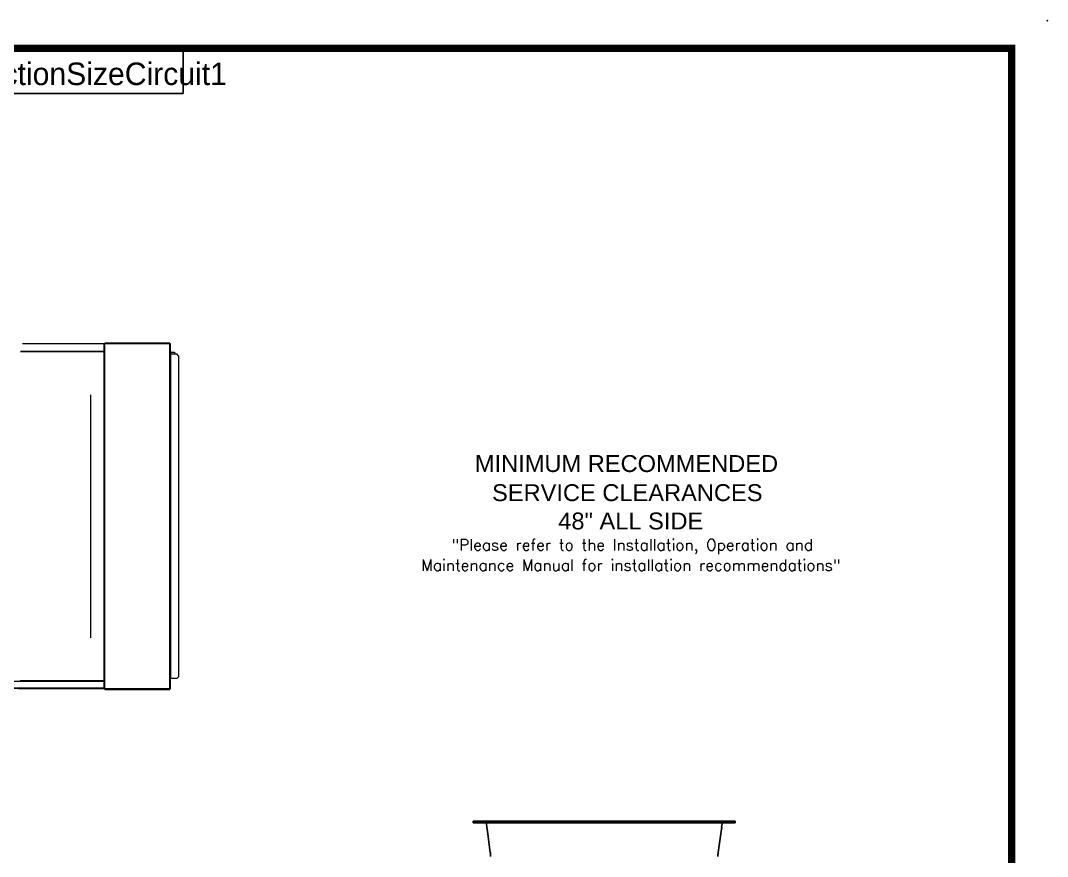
# Model space of a CAD drawing. Header units: inches. Extents: x 3235 to 3652, y -286 to -23.
# Drawn here: x 3508.2 to 3652.5, y -140.6 to -23.1 of the extents above; entities that cross this region are included whole.
import ezdxf
from ezdxf.enums import TextEntityAlignment as Align

# ---------------------------------------------------------------- set-up
doc = ezdxf.new("R2010")
doc.units = ezdxf.units.IN
doc.header["$MEASUREMENT"] = 0
doc.header["$PDSIZE"] = -1
doc.layers.add('C1RC', color=7, linetype='Continuous')
doc.layers.add('L160', color=7, linetype='Continuous')
doc.styles.add('dimentions', font='arial.ttf')
doc.styles.add('SIMPLEX', font='SIMPLEX')

msp = doc.modelspace()

# ---------------------------------------------------------------- linework, layer by layer
at = {"color": 7, "lineweight": 25}
msp.add_line((3647.47, -280.13), (3647.47, -27), dxfattribs=at)
at = {"color": 7, "linetype": 'Continuous', "lineweight": 25}
for p, q in [((3571.82, -135.6), (3571.82, -135.82)), ((3571.82, -135.6), (3577.21, -135.6)), ((3571.82, -135.6), (3571.82, -135.82)), ((3571.82, -135.6), (3577.21, -135.6)), ((3571.82, -135.82), (3572.47, -135.83)), ((3571.82, -135.82), (3577.21, -135.82)), ((3571.82, -135.82), (3572.47, -135.83)), ((3571.82, -135.82), (3577.21, -135.82)), ((3573.28, -135.84), (3573.52, -135.84)), ((3573.28, -135.84), (3573.52, -135.84)), ((3573.68, -135.97), (3573.74, -136.43)), ((3573.68, -135.97), (3573.74, -136.43)), ((3573.72, -136.43), (3573.81, -137.06)), ((3573.72, -136.43), (3573.81, -137.06)), ((3577.21, -135.6), (3608.63, -135.6)), ((3577.21, -135.6), (3608.63, -135.6)), ((3577.21, -135.82), (3608.63, -135.82)), ((3577.21, -135.82), (3608.63, -135.82)), ((3606.64, -137.06), (3606.73, -136.43)), ((3606.64, -137.06), (3606.73, -136.43)), ((3606.71, -136.43), (3606.78, -135.97)), ((3606.71, -136.43), (3606.78, -135.97)), ((3606.93, -135.84), (3607.17, -135.84)), ((3606.93, -135.84), (3607.17, -135.84)), ((3607.98, -135.83), (3608.63, -135.82)), ((3607.98, -135.83), (3608.63, -135.82)), ((3608.63, -135.82), (3608.63, -135.6)), ((3608.63, -135.82), (3608.63, -135.6)), ((3573.81, -137.06), (3574.22, -140.02)), ((3573.81, -137.06), (3574.22, -140.02)), ((3606.23, -140.02), (3606.65, -137.06)), ((3606.23, -140.02), (3606.65, -137.06))]:
    msp.add_line(p, q, dxfattribs=at)
at = {"color": 7, "lineweight": 25, "const_width": 1.01}
msp.add_lwpolyline([(3242.47, -280.13), (3647.47, -280.13), (3647.47, -27), (3242.47, -27), (3242.47, -280.13)], dxfattribs=at)
at = {"color": 7, "linetype": 'Continuous', "lineweight": 25}
for centre, start, end in [((3570.33, -140.56), 0, 8.0002), ((3570.33, -140.56), 0, 8.0002), ((3610.13, -140.56), 171.9998, 180), ((3610.13, -140.56), 171.9998, 180)]:
    msp.add_arc(centre, 3.94, start, end, dxfattribs=at)
for points, knots in [([(3572.47, -135.83), (3572.47, -135.83), (3572.48, -135.83), (3572.51, -135.83), (3572.56, -135.83), (3572.63, -135.83), (3572.72, -135.83), (3572.83, -135.83), (3572.95, -135.83), (3573.09, -135.84), (3573.2, -135.84), (3573.26, -135.84), (3573.28, -135.84)], [0, 0, 0, 0, 0.085907, 0.192945, 0.303087, 0.410126, 0.520268, 0.62731, 0.737455, 0.844501, 0.954651, 1, 1, 1, 1]), ([(3572.47, -135.83), (3572.47, -135.83), (3572.48, -135.83), (3572.51, -135.83), (3572.56, -135.83), (3572.63, -135.83), (3572.72, -135.83), (3572.83, -135.83), (3572.95, -135.83), (3573.09, -135.84), (3573.2, -135.84), (3573.26, -135.84), (3573.28, -135.84)], [0, 0, 0, 0, 0.085907, 0.192945, 0.303087, 0.410126, 0.520268, 0.62731, 0.737455, 0.844501, 0.954651, 1, 1, 1, 1]), ([(3572.61, -135.83), (3572.63, -135.83), (3572.66, -135.83), (3572.73, -135.83), (3572.81, -135.83), (3572.9, -135.83), (3572.98, -135.83), (3573.05, -135.83), (3573.09, -135.83), (3573.11, -135.83), (3573.1, -135.83), (3573.08, -135.83), (3573.05, -135.83), (3572.98, -135.83), (3572.89, -135.83), (3572.81, -135.83), (3572.72, -135.83), (3572.66, -135.83), (3572.61, -135.83), (3572.59, -135.83), (3572.6, -135.83), (3572.61, -135.83), (3572.61, -135.83)], [0, 0, 0, 0, 0.053684, 0.107369, 0.161054, 0.214742, 0.268431, 0.32212, 0.375808, 0.429494, 0.483179, 0.5, 0.553684, 0.607368, 0.661054, 0.714742, 0.768431, 0.82212, 0.875808, 0.929494, 0.983178, 1, 1, 1, 1]), ([(3572.61, -135.83), (3572.63, -135.83), (3572.66, -135.83), (3572.73, -135.83), (3572.81, -135.83), (3572.9, -135.83), (3572.98, -135.83), (3573.05, -135.83), (3573.09, -135.83), (3573.11, -135.83), (3573.1, -135.83), (3573.08, -135.83), (3573.05, -135.83), (3572.98, -135.83), (3572.89, -135.83), (3572.81, -135.83), (3572.72, -135.83), (3572.66, -135.83), (3572.61, -135.83), (3572.59, -135.83), (3572.6, -135.83), (3572.61, -135.83), (3572.61, -135.83)], [0, 0, 0, 0, 0.053684, 0.107369, 0.161054, 0.214742, 0.268431, 0.32212, 0.375808, 0.429494, 0.483179, 0.5, 0.553684, 0.607368, 0.661054, 0.714742, 0.768431, 0.82212, 0.875808, 0.929494, 0.983178, 1, 1, 1, 1]), ([(3573.68, -135.97), (3573.67, -135.96), (3573.67, -135.92), (3573.63, -135.88), (3573.59, -135.85), (3573.55, -135.84), (3573.53, -135.84), (3573.52, -135.84)], [0, 0, 0, 0, 0.236553, 0.473094, 0.709954, 0.947343, 1, 1, 1, 1]), ([(3573.68, -135.97), (3573.67, -135.96), (3573.67, -135.92), (3573.63, -135.88), (3573.59, -135.85), (3573.55, -135.84), (3573.53, -135.84), (3573.52, -135.84)], [0, 0, 0, 0, 0.236553, 0.473094, 0.709954, 0.947343, 1, 1, 1, 1]), ([(3575.32, -135.83), (3575.34, -135.83), (3575.38, -135.83), (3575.47, -135.83), (3575.56, -135.83), (3575.64, -135.83), (3575.7, -135.83), (3575.74, -135.83), (3575.76, -135.83), (3575.74, -135.83), (3575.71, -135.83), (3575.66, -135.83), (3575.61, -135.83), (3575.53, -135.83), (3575.44, -135.83), (3575.36, -135.83), (3575.29, -135.83), (3575.25, -135.83), (3575.24, -135.83), (3575.25, -135.83), (3575.28, -135.83), (3575.31, -135.83), (3575.32, -135.83)], [0, 0, 0, 0, 0.053685, 0.107369, 0.161054, 0.214742, 0.268431, 0.32212, 0.375808, 0.429494, 0.483179, 0.5, 0.553684, 0.607369, 0.661054, 0.714742, 0.768431, 0.82212, 0.875808, 0.929494, 0.983179, 1, 1, 1, 1]), ([(3575.32, -135.83), (3575.34, -135.83), (3575.38, -135.83), (3575.47, -135.83), (3575.56, -135.83), (3575.64, -135.83), (3575.7, -135.83), (3575.74, -135.83), (3575.76, -135.83), (3575.74, -135.83), (3575.71, -135.83), (3575.66, -135.83), (3575.61, -135.83), (3575.53, -135.83), (3575.44, -135.83), (3575.36, -135.83), (3575.29, -135.83), (3575.25, -135.83), (3575.24, -135.83), (3575.25, -135.83), (3575.28, -135.83), (3575.31, -135.83), (3575.32, -135.83)], [0, 0, 0, 0, 0.053685, 0.107369, 0.161054, 0.214742, 0.268431, 0.32212, 0.375808, 0.429494, 0.483179, 0.5, 0.553684, 0.607369, 0.661054, 0.714742, 0.768431, 0.82212, 0.875808, 0.929494, 0.983179, 1, 1, 1, 1]), ([(3580.29, -135.83), (3580.31, -135.83), (3580.37, -135.83), (3580.46, -135.83), (3580.54, -135.83), (3580.6, -135.83), (3580.64, -135.83), (3580.65, -135.83), (3580.63, -135.83), (3580.58, -135.83), (3580.52, -135.83), (3580.47, -135.83), (3580.4, -135.83), (3580.31, -135.83), (3580.23, -135.83), (3580.17, -135.83), (3580.13, -135.83), (3580.12, -135.83), (3580.14, -135.83), (3580.19, -135.83), (3580.24, -135.83), (3580.28, -135.83), (3580.29, -135.83)], [0, 0, 0, 0, 0.053684, 0.107369, 0.161054, 0.214742, 0.268431, 0.32212, 0.375808, 0.429494, 0.483178, 0.5, 0.553684, 0.607369, 0.661055, 0.714742, 0.768431, 0.82212, 0.875808, 0.929494, 0.983179, 1, 1, 1, 1]), ([(3580.29, -135.83), (3580.31, -135.83), (3580.37, -135.83), (3580.46, -135.83), (3580.54, -135.83), (3580.6, -135.83), (3580.64, -135.83), (3580.65, -135.83), (3580.63, -135.83), (3580.58, -135.83), (3580.52, -135.83), (3580.47, -135.83), (3580.4, -135.83), (3580.31, -135.83), (3580.23, -135.83), (3580.17, -135.83), (3580.13, -135.83), (3580.12, -135.83), (3580.14, -135.83), (3580.19, -135.83), (3580.24, -135.83), (3580.28, -135.83), (3580.29, -135.83)], [0, 0, 0, 0, 0.053684, 0.107369, 0.161054, 0.214742, 0.268431, 0.32212, 0.375808, 0.429494, 0.483178, 0.5, 0.553684, 0.607369, 0.661055, 0.714742, 0.768431, 0.82212, 0.875808, 0.929494, 0.983179, 1, 1, 1, 1]), ([(3600.25, -135.83), (3600.27, -135.83), (3600.31, -135.83), (3600.33, -135.83), (3600.32, -135.83), (3600.29, -135.83), (3600.23, -135.83), (3600.16, -135.83), (3600.07, -135.83), (3599.98, -135.83), (3599.92, -135.83), (3599.87, -135.83), (3599.84, -135.83), (3599.81, -135.83), (3599.82, -135.83), (3599.85, -135.83), (3599.91, -135.83), (3599.99, -135.83), (3600.07, -135.83), (3600.16, -135.83), (3600.22, -135.83), (3600.24, -135.83), (3600.25, -135.83)], [0, 0, 0, 0, 0.053685, 0.107369, 0.161054, 0.214742, 0.268431, 0.32212, 0.375808, 0.429494, 0.483179, 0.5, 0.553684, 0.607369, 0.661054, 0.714742, 0.768431, 0.82212, 0.875808, 0.929494, 0.983179, 1, 1, 1, 1]), ([(3600.25, -135.83), (3600.27, -135.83), (3600.31, -135.83), (3600.33, -135.83), (3600.32, -135.83), (3600.29, -135.83), (3600.23, -135.83), (3600.16, -135.83), (3600.07, -135.83), (3599.98, -135.83), (3599.92, -135.83), (3599.87, -135.83), (3599.84, -135.83), (3599.81, -135.83), (3599.82, -135.83), (3599.85, -135.83), (3599.91, -135.83), (3599.99, -135.83), (3600.07, -135.83), (3600.16, -135.83), (3600.22, -135.83), (3600.24, -135.83), (3600.25, -135.83)], [0, 0, 0, 0, 0.053685, 0.107369, 0.161054, 0.214742, 0.268431, 0.32212, 0.375808, 0.429494, 0.483179, 0.5, 0.553684, 0.607369, 0.661054, 0.714742, 0.768431, 0.82212, 0.875808, 0.929494, 0.983179, 1, 1, 1, 1]), ([(3605.19, -135.83), (3605.2, -135.83), (3605.22, -135.83), (3605.21, -135.83), (3605.17, -135.83), (3605.11, -135.83), (3605.03, -135.83), (3604.94, -135.83), (3604.86, -135.83), (3604.78, -135.83), (3604.74, -135.83), (3604.71, -135.83), (3604.7, -135.83), (3604.71, -135.83), (3604.75, -135.83), (3604.81, -135.83), (3604.89, -135.83), (3604.97, -135.83), (3605.06, -135.83), (3605.13, -135.83), (3605.18, -135.83), (3605.19, -135.83), (3605.19, -135.83)], [0, 0, 0, 0, 0.053684, 0.107369, 0.161054, 0.214742, 0.268431, 0.32212, 0.375808, 0.429494, 0.483178, 0.5, 0.553684, 0.607369, 0.661055, 0.714742, 0.768431, 0.82212, 0.875808, 0.929494, 0.983179, 1, 1, 1, 1]), ([(3605.19, -135.83), (3605.2, -135.83), (3605.22, -135.83), (3605.21, -135.83), (3605.17, -135.83), (3605.11, -135.83), (3605.03, -135.83), (3604.94, -135.83), (3604.86, -135.83), (3604.78, -135.83), (3604.74, -135.83), (3604.71, -135.83), (3604.7, -135.83), (3604.71, -135.83), (3604.75, -135.83), (3604.81, -135.83), (3604.89, -135.83), (3604.97, -135.83), (3605.06, -135.83), (3605.13, -135.83), (3605.18, -135.83), (3605.19, -135.83), (3605.19, -135.83)], [0, 0, 0, 0, 0.053684, 0.107369, 0.161054, 0.214742, 0.268431, 0.32212, 0.375808, 0.429494, 0.483178, 0.5, 0.553684, 0.607369, 0.661055, 0.714742, 0.768431, 0.82212, 0.875808, 0.929494, 0.983179, 1, 1, 1, 1]), ([(3606.93, -135.84), (3606.91, -135.84), (3606.88, -135.84), (3606.83, -135.87), (3606.8, -135.91), (3606.78, -135.95), (3606.78, -135.97), (3606.78, -135.97)], [0, 0, 0, 0, 0.237768, 0.475541, 0.713069, 0.950081, 1, 1, 1, 1]), ([(3606.93, -135.84), (3606.91, -135.84), (3606.88, -135.84), (3606.83, -135.87), (3606.8, -135.91), (3606.78, -135.95), (3606.78, -135.97), (3606.78, -135.97)], [0, 0, 0, 0, 0.237768, 0.475541, 0.713069, 0.950081, 1, 1, 1, 1]), ([(3607.17, -135.84), (3607.22, -135.84), (3607.31, -135.84), (3607.44, -135.83), (3607.57, -135.83), (3607.69, -135.83), (3607.79, -135.83), (3607.87, -135.83), (3607.93, -135.83), (3607.97, -135.83), (3607.99, -135.83), (3607.98, -135.83), (3607.98, -135.83)], [0, 0, 0, 0, 0.107042, 0.217187, 0.324229, 0.434374, 0.541414, 0.651557, 0.758592, 0.868733, 0.975764, 1, 1, 1, 1]), ([(3607.17, -135.84), (3607.22, -135.84), (3607.31, -135.84), (3607.44, -135.83), (3607.57, -135.83), (3607.69, -135.83), (3607.79, -135.83), (3607.87, -135.83), (3607.93, -135.83), (3607.97, -135.83), (3607.99, -135.83), (3607.98, -135.83), (3607.98, -135.83)], [0, 0, 0, 0, 0.107042, 0.217187, 0.324229, 0.434374, 0.541414, 0.651557, 0.758592, 0.868733, 0.975764, 1, 1, 1, 1]), ([(3607.86, -135.83), (3607.86, -135.83), (3607.85, -135.83), (3607.81, -135.83), (3607.74, -135.83), (3607.66, -135.83), (3607.57, -135.83), (3607.49, -135.83), (3607.42, -135.83), (3607.37, -135.83), (3607.35, -135.83), (3607.35, -135.83), (3607.36, -135.83), (3607.4, -135.83), (3607.47, -135.83), (3607.55, -135.83), (3607.63, -135.83), (3607.72, -135.83), (3607.79, -135.83), (3607.84, -135.83), (3607.86, -135.83), (3607.86, -135.83), (3607.86, -135.83)], [0, 0, 0, 0, 0.053685, 0.107368, 0.161055, 0.214742, 0.268432, 0.322121, 0.375809, 0.429494, 0.483179, 0.5, 0.553685, 0.607369, 0.661055, 0.714742, 0.768431, 0.822121, 0.875809, 0.929494, 0.983179, 1, 1, 1, 1]), ([(3607.86, -135.83), (3607.86, -135.83), (3607.85, -135.83), (3607.81, -135.83), (3607.74, -135.83), (3607.66, -135.83), (3607.57, -135.83), (3607.49, -135.83), (3607.42, -135.83), (3607.37, -135.83), (3607.35, -135.83), (3607.35, -135.83), (3607.36, -135.83), (3607.4, -135.83), (3607.47, -135.83), (3607.55, -135.83), (3607.63, -135.83), (3607.72, -135.83), (3607.79, -135.83), (3607.84, -135.83), (3607.86, -135.83), (3607.86, -135.83), (3607.86, -135.83)], [0, 0, 0, 0, 0.053685, 0.107368, 0.161055, 0.214742, 0.268432, 0.322121, 0.375809, 0.429494, 0.483179, 0.5, 0.553685, 0.607369, 0.661055, 0.714742, 0.768431, 0.822121, 0.875809, 0.929494, 0.983179, 1, 1, 1, 1])]:
    msp.add_open_spline(points, degree=3, knots=knots, dxfattribs=at)
at = {"color": 7, "lineweight": 25}
msp.add_point((3652.49, -23.1), dxfattribs=at)
at = {"layer": 'C1RC', "color": 7, "lineweight": 25}
for p, q in [((3531.06, -33.34), (3531.06, -27.2)), ((3448.9, -33.34), (3531.06, -33.34))]:
    msp.add_line(p, q, dxfattribs=at)
at = {"layer": 'L160', "color": 7, "linetype": 'Continuous', "lineweight": 15}
for p, q in [((3519.88, -68.51), (3508.5, -68.51)), ((3519.98, -68.61), (3519.88, -68.51)), ((3519.98, -68.51), (3519.88, -68.51)), ((3519.98, -117.01), (3519.98, -68.51)), ((3520.06, -68.51), (3519.98, -68.51)), ((3529.2, -68.44), (3520.06, -68.44)), ((3520.06, -68.44), (3520.06, -68.51)), ((3520.06, -117.01), (3520.06, -68.51)), ((3529.2, -68.51), (3520.06, -68.51)), ((3529.2, -68.51), (3529.2, -68.44)), ((3529.2, -117.01), (3529.2, -68.51)), ((3529.28, -68.51), (3529.2, -68.51)), ((3529.28, -117.01), (3529.28, -68.51)), ((3519.98, -69.59), (3508.25, -69.59)), ((3519.98, -69.59), (3508.25, -69.59)), ((3519.98, -69.64), (3508.25, -69.64)), ((3529.43, -69.69), (3529.28, -69.69)), ((3529.28, -69.95), (3529.28, -115.57)), ((3529.28, -69.95), (3529.28, -69.95)), ((3529.28, -69.95), (3530.17, -69.95)), ((3529.3, -69.81), (3529.43, -69.69)), ((3529.3, -69.81), (3529.3, -69.95)), ((3529.43, -69.69), (3529.81, -69.69)), ((3529.81, -69.69), (3529.93, -69.81)), ((3529.93, -69.81), (3529.93, -69.95)), ((3530.42, -70.2), (3530.17, -69.95)), ((3530.42, -70.2), (3530.42, -115.32)), ((3518.09, -109.84), (3518.09, -75.68)), ((3530.17, -115.57), (3530.42, -115.32)), ((3519.98, -115.98), (3346.72, -115.98)), ((3519.98, -115.98), (3346.72, -115.98)), ((3508.17, -115.82), (3508.24, -115.82)), ((3508.25, -115.93), (3508.17, -115.93)), ((3508.24, -115.82), (3508.25, -115.82)), ((3508.25, -115.82), (3508.24, -115.82)), ((3508.24, -115.89), (3508.24, -115.82)), ((3508.25, -115.89), (3508.24, -115.89)), ((3508.25, -115.93), (3508.25, -115.89)), ((3519.98, -115.89), (3508.25, -115.89)), ((3519.98, -115.93), (3508.25, -115.93)), ((3529.28, -115.57), (3529.28, -115.57)), ((3530.17, -115.57), (3529.28, -115.57)), ((3519.98, -116.93), (3346.72, -116.93)), ((3519.98, -116.98), (3346.72, -116.98)), ((3508.5, -117.01), (3507.92, -117.01)), ((3508.5, -117.01), (3508.48, -116.98)), ((3519.88, -117.01), (3508.5, -117.01)), ((3519.91, -116.98), (3519.88, -117.01)), ((3519.98, -117.01), (3519.88, -117.01)), ((3520.06, -117.01), (3519.98, -117.01)), ((3529.2, -117.01), (3520.06, -117.01)), ((3520.06, -117.01), (3520.06, -117.09)), ((3520.06, -117.09), (3529.2, -117.09)), ((3529.28, -117.01), (3529.2, -117.01)), ((3529.2, -117.09), (3529.2, -117.01))]:
    msp.add_line(p, q, dxfattribs=at)

# ---------------------------------------------------------------- texts
at = {"color": 7, "lineweight": 25, "style": 'dimentions'}
for s, p in [('MINIMUM RECOMMENDED', (3572.06, -86.54)), ('SERVICE CLEARANCES', (3574.47, -90.63)), ('48" ALL SIDE ', (3583.77, -94.61))]:
    msp.add_text(s, height=2.376, dxfattribs=at).set_placement(p)
at = {"color": 7, "lineweight": 25, "style": 'SIMPLEX'}
for s, p in [('"Please refer to the Installation, Operation and', (3594.16, -97.57)), ('Maintenance Manual for installation recommendations"', (3593.97, -100.43))]:
    msp.add_text(s, height=1.5777, dxfattribs=at).set_placement(p, align=Align.CENTER)
at = {"layer": 'C1RC', "color": 7, "lineweight": 25}
msp.add_text('i_SuctionSizeCircuit1', height=3.1641, dxfattribs=at).set_placement((3517.23, -32.17), align=Align.CENTER)

doc.saveas('drawing.dxf')
